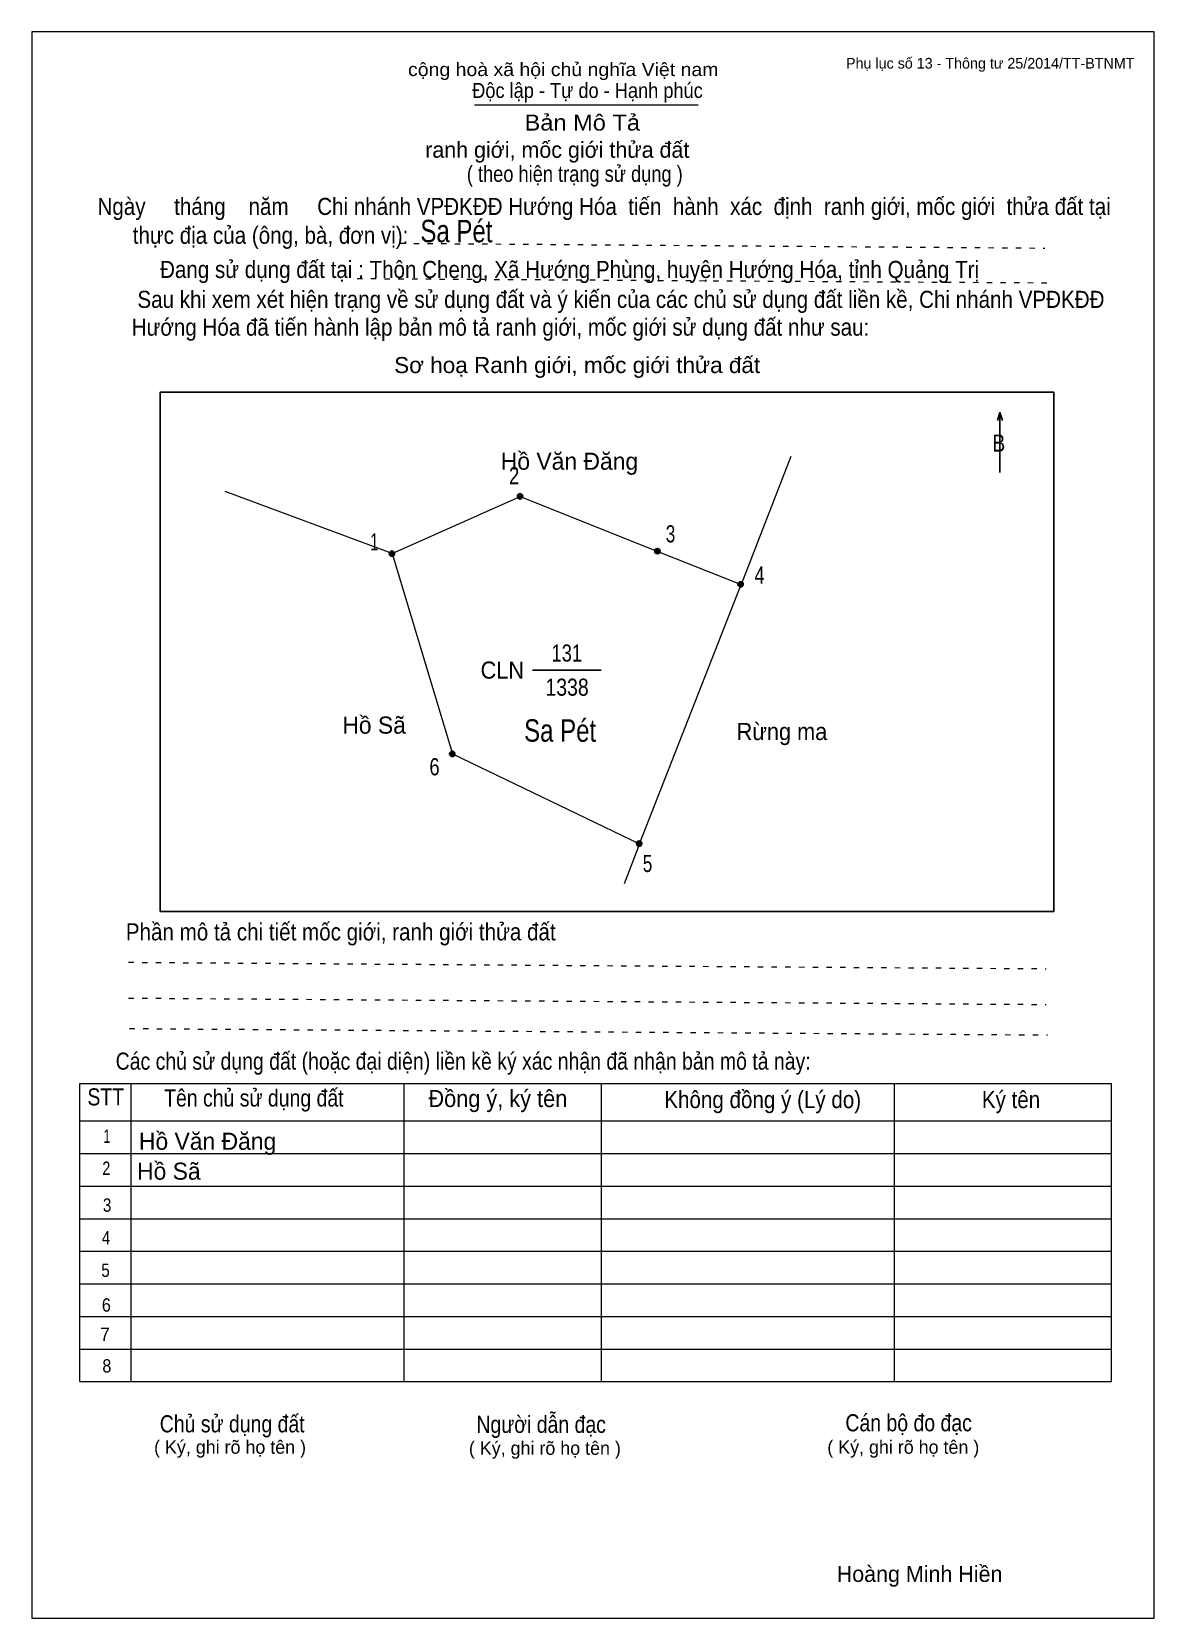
# Model space of a CAD drawing. Header units: centimetres. Extents: x 0 to 21, y 0 to 29.7.
import ezdxf
from ezdxf.enums import TextEntityAlignment as Align

# ---------------------------------------------------------------- set-up
doc = ezdxf.new("R2010")
doc.units = ezdxf.units.CM
doc.header["$LTSCALE"] = 0.13
doc.linetypes.add('DOTTED', pattern=[1.5, 0.3, -1.2])
for name, color, linetype, lineweight in [('1', 7, 'Continuous', 13), ('32', 7, 'Continuous', 25), ('33', 7, 'Continuous', 25), ('6', 7, 'Continuous', 13), ('62', 7, 'Continuous', 13)]:
    doc.layers.add(name, color=color, linetype=linetype, lineweight=lineweight)
doc.layers.add('2', color=7, linetype='Continuous')
doc.layers.add('63', color=7, linetype='Continuous')

msp = doc.modelspace()

# ---------------------------------------------------------------- hatches: boundary and pattern name
at = {"layer": '32'}
for points in [[(9.1856, 21.0007, 1), (9.0856, 21.0007, 1)], [(6.7895, 19.9307, 1), (6.6895, 19.9307, 1)], [(11.7537, 19.9768, 1), (11.6537, 19.9768, 1)], [(13.3119, 19.3544, 1), (13.2119, 19.3544, 1)], [(7.9169, 16.1792, 1), (7.8169, 16.1792, 1)], [(11.4138, 14.5007, 1), (11.3138, 14.5007, 1)]]:
    msp.add_hatch(color=256, dxfattribs=at).paths.add_polyline_path(points)

# ---------------------------------------------------------------- linework, layer by layer
at = {"layer": '1'}
msp.add_lwpolyline([(21, 0), (21, 29.7), (0, 29.7), (0, 0)], close=True, dxfattribs=at)
at = {"layer": '32'}
for centre in [(9.1356, 21.0007), (6.7395, 19.9307), (11.7037, 19.9768), (13.2619, 19.3544), (7.8669, 16.1792), (11.3638, 14.5007)]:
    msp.add_circle(centre, 0.05, dxfattribs=at)
at = {"layer": '33'}
msp.add_line((9.37, 17.75), (10.65, 17.75), dxfattribs=at)
at = {"layer": '6'}
for p, q in [((14.2, 21.75), (13.27, 19.35)), ((6.74, 19.93), (3.62, 21.09)), ((11.37, 14.5), (13.27, 19.35))]:
    msp.add_line(p, q, dxfattribs=at)
for points in [[(6.74, 19.93), (9.14, 21), (11.71, 19.97), (13.27, 19.35)], [(6.74, 19.93), (7.87, 16.18), (11.37, 14.5), (11.08, 13.75)]]:
    msp.add_lwpolyline(points, dxfattribs=at)
at = {"layer": '62'}
for p, q in [((8.28, 28.33), (12.47, 28.33)), ((0.9, 10.01), (20.2, 10.01)), ((0.9, 4.43), (0.9, 10.01)), ((1.86, 4.43), (1.86, 10.01)), ((6.97, 4.43), (6.97, 9.99)), ((10.66, 4.43), (10.66, 9.99)), ((16.14, 4.43), (16.14, 10.01)), ((20.2, 4.43), (20.2, 10.01)), ((0.9, 9.31), (20.2, 9.31)), ((0.9, 8.7), (20.2, 8.7)), ((0.9, 8.09), (20.2, 8.09)), ((0.9, 7.48), (20.2, 7.48)), ((0.9, 6.87), (20.2, 6.87)), ((0.9, 6.26), (20.2, 6.26)), ((0.9, 5.65), (20.2, 5.65)), ((0.9, 5.04), (20.2, 5.04)), ((0.9, 4.43), (20.2, 4.43))]:
    msp.add_line(p, q, dxfattribs=at)
at = {"layer": '62', "linetype": 'DOTTED'}
for p, q in [((6.89, 25.74), (18.95, 25.65)), ((6.09, 25.08), (19.04, 25)), ((1.81, 12.28), (18.98, 12.16)), ((1.81, 11.61), (18.98, 11.49)), ((1.83, 11.04), (19, 10.92))]:
    msp.add_line(p, q, dxfattribs=at)
at = {"layer": '62', "lineweight": 25}
for p, q in [((18.11, 22.58), (18.11, 21.45)), ((18.11, 22.57), (18.07, 22.42)), ((18.11, 22.57), (18.16, 22.42))]:
    msp.add_line(p, q, dxfattribs=at)
msp.add_lwpolyline([(2.4, 13.23), (19.12, 13.23), (19.12, 22.95), (2.4, 22.95)], close=True, dxfattribs=at)

# ---------------------------------------------------------------- texts
at = {"layer": '2', "width": 0.8}
for p in [(7.9447, 25.7589), (9.8847, 16.4089)]:
    msp.add_text('Sa Pét', height=0.4195, rotation=359.906, dxfattribs=at).set_placement(p, align=Align.CENTER)
at = {"layer": '32'}
for s, width, p in [('2', 0.8, (9.025, 21.23)), ('1', 0.65, (6.41, 19.99)), ('3', 0.75, (11.95, 20.14)), ('4', 0.8, (13.615, 19.37)), ('6', 0.8, (7.535, 15.78)), ('5', 0.75, (11.52, 13.97))]:
    msp.add_text(s, height=0.32, dxfattribs=dict(at, width=width)).set_placement(p, align=Align.CENTER)
at = {"layer": '33'}
for s, p in [('Hồ Văn Đăng', (10.06, 21.5)), ('Hồ Sã', (6.405, 16.56)), ('Hồ Văn Đăng', (3.29, 8.77)), ('Hồ Sã', (2.565, 8.21))]:
    msp.add_text(s, height=0.32, dxfattribs=at).set_placement(p, align=Align.CENTER)
for s, width, p in [('131', 0.8, (10.01, 17.91)), ('1338', 0.85, (10.015, 17.27)), ('Rừng ma', 0.95, (14.035, 16.44))]:
    msp.add_text(s, height=0.32, dxfattribs=dict(at, width=width)).set_placement(p, align=Align.CENTER)
at = {"layer": '33', "width": 0.95}
msp.add_text('CLN', height=0.32, dxfattribs=at).set_placement((9.21, 17.59), align=Align.RIGHT)
at = {"layer": '62'}
for s, height, width, p in [('cộng hoà xã hội chủ nghĩa Việt nam', 0.2474, 1.1, (7.04, 28.87)), ('Độc lập - Tự do - Hạnh phúc', 0.2828, 0.9, (8.24, 28.46)), ('Bản Mô Tả', 0.3, 1.1, (9.22, 27.85)), ('( theo hiện trạng sử dụng )', 0.3, 0.85, (8.14, 26.89)), ('Ngày     tháng    năm     Chi nhánh VPĐKĐĐ Hướng Hóa  tiến  hành  xác  định  ranh giới, mốc giới  thửa đất tại ', 0.32, 0.9, (1.23, 26.27)), ('thực địa của (ông, bà, đơn vị): ', 0.32, 0.9, (1.89, 25.73)), ('Đang sử dụng đất tại : Thôn Cheng, Xã Hướng Phùng, huyện Hướng Hóa, tỉnh Quảng Trị', 0.32, 0.9, (2.4, 25.09)), (' Sau khi xem xét hiện trạng về sử dụng đất và ý kiến của các chủ sử dụng đất liền kề, Chi nhánh VPĐKĐĐ ', 0.32, 0.9, (1.87, 24.53)), ('Hướng Hóa đã tiến hành lập bản mô tả ranh giới, mốc giới sử dụng đất như sau:', 0.32, 0.9, (1.87, 24.01)), ('Sơ hoạ Ranh giới, mốc giới thửa đất', 0.3, 1.05, (6.78, 23.31)), ('B', 0.32, 0.85, (17.97, 21.84)), ('Phần mô tả chi tiết mốc giới, ranh giới thửa đất ', 0.32, 0.9, (1.76, 12.69)), ('Các chủ sử dụng đất (hoặc đại diện) liền kề ký xác nhận đã nhận bản mô tả này:', 0.32, 0.85, (1.57, 10.27))]:
    msp.add_text(s, height=height, dxfattribs=dict(at, width=width)).set_placement(p)
msp.add_text('ranh giới, mốc giới thửa đất', height=0.3, dxfattribs=at).set_placement((7.36, 27.34))
for s, height, width, p in [('STT', 0.32, 0.85, (1.385, 9.6)), ('Tên chủ sử dụng đất', 0.32, 0.85, (4.155, 9.58)), ('Đồng ý, ký tên', 0.32, 0.95, (8.72, 9.57)), ('Không đồng ý (Lý do)', 0.32, 0.9, (13.675, 9.55)), ('Ký tên', 0.32, 0.9, (18.32, 9.55)), ('1', 0.25, 0.7, (1.405, 8.9)), ('2', 0.25, 0.8, (1.395, 8.3)), ('3', 0.25, 0.85, (1.41, 7.61)), ('4', 0.25, 0.85, (1.39, 7)), ('5', 0.25, 0.85, (1.38, 6.39)), ('6', 0.25, 0.9, (1.395, 5.74)), ('7', 0.25, 0.95, (1.37, 5.19)), ('8', 0.25, 0.9, (1.405, 4.6)), ('Người dẫn đạc', 0.32, 0.85, (9.53, 3.47)), ('Chủ sử dụng đất', 0.32, 0.85, (3.75, 3.48)), ('Cán bộ đo đạc', 0.32, 0.85, (16.405, 3.5))]:
    msp.add_text(s, height=height, dxfattribs=dict(at, width=width)).set_placement(p, align=Align.CENTER)
for p in [(3.71, 3.08), (9.6, 3.06), (16.305, 3.08)]:
    msp.add_text('( Ký, ghi rõ họ tên )', height=0.25, dxfattribs=at).set_placement(p, align=Align.CENTER)
at = {"layer": '63'}
msp.add_text('Phụ lục số 13 - Thông tư 25/2014/TT-BTNMT', height=0.2, dxfattribs=at).set_placement((20.63, 29.01), align=Align.RIGHT)
msp.add_text('Hoàng Minh Hiền', height=0.3, dxfattribs=at).set_placement((16.61, 0.68), align=Align.CENTER)

doc.saveas('drawing.dxf')
